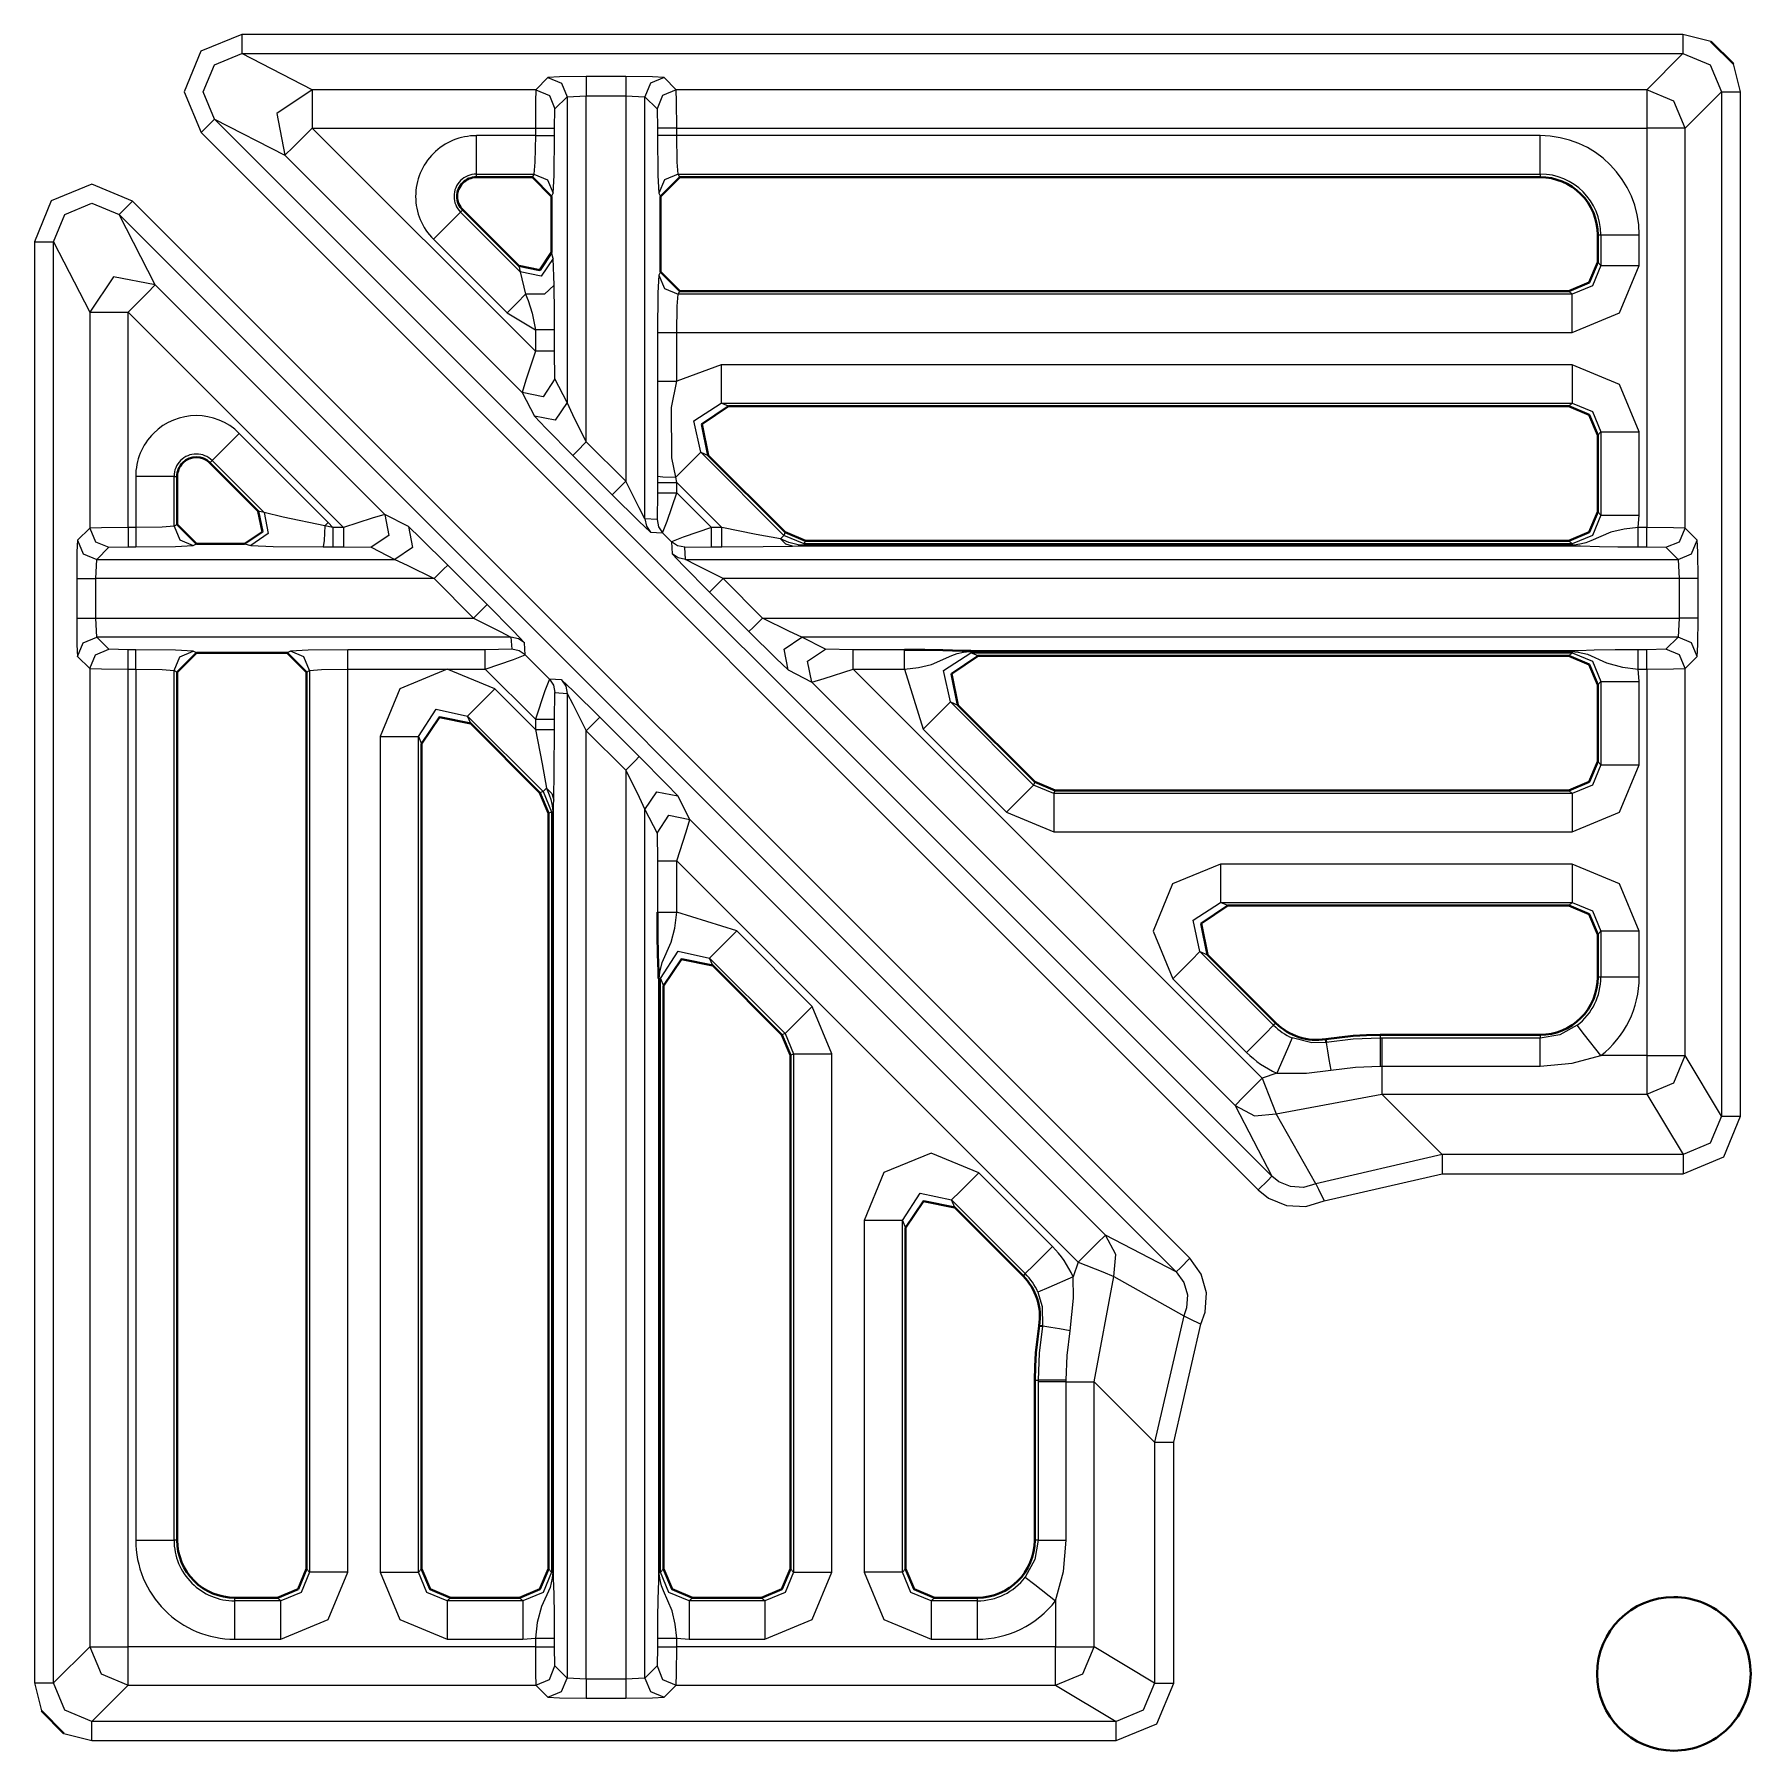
# Model space of a CAD drawing. Header units: millimetres. Extents: x 0 to 2941, y -405 to 1422.
# Drawn here: x 516.38 to 561.07, y 408.69 to 453.38 of the extents above; entities that cross this region are included whole.
import ezdxf

# ---------------------------------------------------------------- set-up
doc = ezdxf.new("R2010")
doc.units = ezdxf.units.MM
doc.layers.add('FINE', color=9, linetype='Continuous')
doc.layers.add('OUTLINE', color=7, linetype='Continuous')

msp = doc.modelspace()

# ---------------------------------------------------------------- linework, layer by layer
at = {"layer": 'FINE', "lineweight": 9}
for p, q in [((560.031, 453.189), (559.304, 453.377)), ((521.78, 452.877), (559.304, 452.877)), ((523.613, 451.933), (521.78, 452.877)), ((559.304, 452.877), (558.36, 451.933)), ((529.752, 452.249), (529.436, 451.933)), ((533.092, 451.933), (532.777, 452.249)), ((560.803, 451.878), (560.616, 452.605)), ((529.436, 451.933), (523.613, 451.933)), ((558.36, 451.933), (533.092, 451.933)), ((559.36, 450.934), (560.304, 451.878)), ((560.304, 451.878), (560.304, 425.213)), ((560.803, 425.213), (560.803, 451.878)), ((529.936, 451.434), (530.252, 451.749)), ((530.252, 451.749), (530.751, 451.775)), ((530.252, 451.749), (530.252, 443.792)), ((530.751, 442.768), (530.751, 451.775)), ((530.751, 451.775), (531.777, 451.775)), ((531.777, 451.775), (532.277, 451.749)), ((531.777, 451.775), (531.777, 441.742)), ((532.277, 451.749), (532.592, 451.434)), ((532.277, 440.766), (532.277, 451.749)), ((532.592, 451.434), (532.605, 450.934)), ((548.599, 423.645), (521.074, 451.17)), ((523.613, 450.934), (529.424, 450.934)), ((529.424, 450.934), (529.424, 450.739)), ((532.605, 450.934), (532.605, 450.739)), ((533.105, 450.934), (558.36, 450.934)), ((533.105, 450.739), (533.105, 450.934)), ((558.36, 450.934), (558.36, 440.533)), ((559.36, 440.521), (559.36, 450.934)), ((520.72, 450.817), (548.246, 423.291)), ((529.424, 450.739), (527.888, 450.739)), ((555.585, 450.739), (533.105, 450.739)), ((527.888, 449.74), (529.386, 449.74)), ((527.888, 449.659), (527.888, 449.74)), ((529.386, 449.74), (529.346, 449.659)), ((533.142, 449.74), (555.585, 449.74)), ((533.183, 449.659), (533.142, 449.74)), ((555.585, 449.74), (555.585, 449.659)), ((532.642, 449.241), (532.683, 449.158)), ((518.587, 448.683), (546.112, 421.158)), ((519.53, 446.851), (518.587, 448.683)), ((546.466, 421.511), (518.94, 449.037)), ((527.477, 448.747), (527.535, 448.805)), ((529.033, 447.191), (527.477, 448.747)), ((516.38, 447.977), (516.38, 410.453)), ((516.88, 447.977), (517.823, 446.144)), ((526.771, 448.041), (528.688, 446.125)), ((528.993, 447.347), (529.033, 447.191)), ((529.886, 447.544), (529.845, 447.701)), ((529.913, 446.85), (529.886, 447.544)), ((529.033, 447.191), (529.171, 446.608)), ((532.683, 447.193), (532.642, 447.111)), ((525.507, 440.874), (519.53, 446.851)), ((533.142, 446.611), (533.183, 446.693)), ((556.417, 446.611), (533.142, 446.611)), ((556.336, 446.693), (556.417, 446.611)), ((517.823, 446.144), (517.823, 440.521)), ((528.688, 446.125), (529.424, 445.686)), ((533.105, 445.613), (556.417, 445.613)), ((533.105, 444.343), (533.105, 445.613)), ((529.936, 444.404), (529.923, 445.124)), ((530.252, 443.792), (529.936, 444.404)), ((529.083, 444.05), (529.398, 443.438)), ((534.455, 443.693), (534.259, 443.774)), ((534.259, 443.774), (556.417, 443.774)), ((556.417, 443.774), (556.336, 443.693)), ((524.032, 440.669), (521.716, 442.986)), ((557.085, 442.944), (557.166, 443.025)), ((557.166, 443.025), (557.166, 440.86)), ((558.165, 440.86), (558.165, 443.025)), ((530.398, 442.415), (531.424, 441.389)), ((531.777, 441.742), (530.751, 442.768)), ((520.952, 442.222), (521.01, 442.28)), ((519.019, 441.869), (519.019, 440.533)), ((532.605, 441.872), (532.605, 441.707)), ((532.605, 441.707), (532.605, 441.442)), ((533.105, 441.707), (533.078, 441.844)), ((533.105, 441.707), (534.279, 440.533)), ((533.105, 441.442), (533.105, 441.707)), ((532.605, 441.442), (532.592, 440.748)), ((524.155, 440.533), (524.032, 440.669)), ((526.119, 440.559), (525.507, 440.874)), ((532.592, 440.748), (532.277, 440.766)), ((557.166, 440.86), (557.085, 440.942)), ((558.134, 440.533), (558.165, 440.86)), ((517.823, 440.521), (517.508, 440.205)), ((519.019, 440.533), (518.823, 440.533)), ((520.099, 440.611), (520.017, 440.571)), ((524.155, 440.533), (523.942, 440.579)), ((524.433, 440.533), (524.155, 440.533)), ((532.423, 440.413), (532.738, 440.395)), ((532.738, 440.395), (532.967, 440.167)), ((535.927, 440.412), (535.894, 440.331)), ((536.423, 440.111), (535.894, 440.331)), ((536.423, 440.111), (536.457, 440.193)), ((558.36, 440.533), (558.134, 440.533)), ((559.675, 440.205), (559.36, 440.521)), ((518.008, 439.705), (518.323, 440.021)), ((518.323, 440.021), (518.823, 440.033)), ((518.823, 440.033), (519.019, 440.033)), ((520.517, 440.071), (520.599, 440.112)), ((521.856, 440.112), (522.013, 440.071)), ((523.897, 440.034), (524.155, 440.033)), ((524.155, 440.033), (524.433, 440.033)), ((524.433, 440.033), (525.153, 440.021)), ((525.153, 440.021), (525.765, 439.705)), ((532.967, 440.167), (532.985, 439.852)), ((533.32, 440.021), (534.014, 440.033)), ((533.338, 439.705), (533.32, 440.021)), ((534.014, 440.033), (534.279, 440.033)), ((536.423, 440.063), (556.417, 440.063)), ((558.134, 440.033), (558.36, 440.033)), ((558.36, 440.033), (558.86, 440.021)), ((558.86, 440.021), (559.175, 439.705)), ((517.982, 439.206), (518.008, 439.705)), ((518.008, 439.705), (525.765, 439.705)), ((528.168, 438.533), (527.143, 439.559)), ((533.338, 439.705), (559.175, 439.705)), ((559.175, 439.705), (559.201, 439.206)), ((526.789, 439.206), (517.982, 439.206)), ((517.982, 438.18), (517.982, 439.206)), ((526.789, 439.206), (527.815, 438.18)), ((533.96, 438.852), (534.986, 437.826)), ((559.201, 439.206), (534.314, 439.206)), ((559.201, 439.206), (559.201, 438.18)), ((559.701, 438.18), (559.701, 439.206)), ((517.982, 438.18), (527.815, 438.18)), ((518.008, 437.68), (517.982, 438.18)), ((528.79, 437.68), (518.008, 437.68)), ((518.323, 437.365), (518.008, 437.68)), ((528.79, 437.68), (528.809, 437.365)), ((529.162, 437.218), (529.144, 437.534)), ((559.175, 437.68), (536.363, 437.68)), ((536.975, 437.365), (536.363, 437.68)), ((559.175, 437.68), (558.86, 437.365)), ((517.508, 437.18), (517.823, 436.865)), ((518.823, 437.352), (518.323, 437.365)), ((519.019, 437.352), (518.823, 437.352)), ((523.046, 437.315), (522.964, 437.274)), ((528.114, 437.352), (524.544, 437.352)), ((528.809, 437.365), (528.114, 437.352)), ((529.79, 436.591), (529.162, 437.218)), ((537.695, 437.352), (536.975, 437.365)), ((539.036, 437.352), (537.695, 437.352)), ((556.417, 437.323), (540.759, 437.323)), ((540.759, 437.306), (556.417, 437.306)), ((540.955, 437.193), (540.759, 437.274)), ((540.759, 437.274), (556.417, 437.274)), ((556.417, 437.274), (556.336, 437.193)), ((558.86, 437.365), (558.36, 437.352)), ((559.36, 436.865), (559.675, 437.18)), ((518.823, 411.397), (518.823, 436.852)), ((520.017, 414.172), (520.017, 436.815)), ((520.017, 436.815), (520.099, 436.774)), ((524.544, 413.34), (524.544, 436.852)), ((524.544, 436.852), (528.114, 436.852)), ((528.114, 436.852), (529.424, 435.543)), ((536.01, 436.827), (536.622, 436.512)), ((537.695, 436.852), (539.036, 436.852)), ((548.351, 426.197), (537.695, 436.852)), ((539.036, 436.852), (539.523, 435.289)), ((558.165, 436.525), (558.134, 436.852)), ((558.134, 436.852), (558.36, 436.852)), ((559.36, 426.786), (559.36, 436.865)), ((529.424, 435.278), (528.368, 436.334)), ((530.105, 436.572), (529.79, 436.591)), ((529.923, 435.543), (529.936, 436.237)), ((529.936, 436.237), (530.252, 436.219)), ((530.252, 436.219), (530.252, 410.582)), ((536.622, 436.512), (547.644, 425.49)), ((557.085, 436.444), (557.166, 436.525)), ((557.166, 436.525), (557.166, 434.36)), ((558.165, 434.36), (558.165, 436.525)), ((540.229, 435.995), (540.425, 435.914)), ((542.394, 433.831), (540.229, 435.995)), ((527.743, 435.431), (527.661, 435.628)), ((527.661, 435.628), (529.626, 433.663)), ((529.424, 435.543), (529.424, 435.278)), ((529.923, 435.278), (529.923, 435.543)), ((532.131, 434.571), (531.105, 435.597)), ((539.523, 435.289), (541.688, 433.125)), ((525.384, 435.099), (525.384, 413.34)), ((526.383, 435.099), (526.464, 434.902)), ((526.383, 413.34), (526.383, 435.099)), ((530.751, 410.556), (530.751, 435.243)), ((530.751, 435.243), (531.777, 434.217)), ((557.166, 434.36), (557.085, 434.442)), ((531.777, 434.217), (531.777, 410.556)), ((542.427, 433.912), (542.394, 433.831)), ((529.626, 433.663), (529.545, 433.63)), ((529.626, 433.663), (529.846, 433.134)), ((542.923, 433.611), (542.394, 433.831)), ((542.923, 433.611), (542.957, 433.693)), ((556.417, 433.611), (542.923, 433.611)), ((556.336, 433.693), (556.417, 433.611)), ((529.878, 433.134), (529.878, 413.34)), ((529.894, 413.34), (529.894, 433.134)), ((532.277, 433.194), (532.592, 432.581)), ((532.277, 410.582), (532.277, 433.194)), ((541.688, 433.125), (542.923, 432.613)), ((532.592, 432.581), (532.605, 431.862)), ((542.923, 432.613), (556.417, 432.613)), ((532.605, 431.862), (532.605, 430.521)), ((556.417, 431.773), (547.259, 431.773)), ((534.668, 430.034), (533.105, 430.521)), ((556.417, 430.774), (556.336, 430.693)), ((536.632, 428.069), (534.668, 430.034)), ((557.085, 429.944), (557.166, 430.025)), ((557.166, 430.025), (557.166, 428.828)), ((546.729, 429.495), (546.926, 429.414)), ((548.647, 427.578), (546.729, 429.495)), ((532.651, 413.34), (532.651, 428.798)), ((532.683, 428.798), (532.764, 428.602)), ((532.683, 413.34), (532.683, 428.798)), ((546.023, 428.789), (547.941, 426.871)), ((557.166, 428.828), (557.085, 428.828)), ((537.144, 426.834), (536.632, 428.069)), ((535.926, 427.363), (536.146, 426.834)), ((548.704, 427.635), (548.647, 427.578)), ((551.424, 427.328), (551.424, 427.242)), ((551.462, 427.242), (551.424, 427.242)), ((555.585, 427.242), (551.462, 427.242)), ((555.585, 427.328), (555.585, 427.242)), ((536.064, 426.8), (536.146, 426.834)), ((537.144, 413.34), (537.144, 426.834)), ((560.304, 425.213), (559.36, 426.786)), ((548.726, 426.334), (548.351, 426.197)), ((551.422, 426.515), (551.462, 426.515)), ((551.462, 426.515), (555.585, 426.515)), ((547.644, 425.49), (548.599, 423.645)), ((548.716, 425.267), (551.462, 425.787)), ((558.36, 425.787), (559.305, 424.213)), ((559.305, 424.213), (553.037, 424.213)), ((549.965, 423.003), (553.037, 423.713)), ((553.037, 423.713), (559.305, 423.713)), ((540.343, 422.832), (540.262, 423.028)), ((540.262, 423.028), (542.179, 421.11)), ((537.984, 422.498), (537.984, 413.34)), ((538.983, 422.498), (539.064, 422.302)), ((538.983, 413.34), (538.983, 422.498)), ((546.112, 421.158), (544.267, 422.113)), ((542.179, 421.11), (542.122, 421.053)), ((543.97, 418.295), (544.489, 421.04)), ((544.489, 421.04), (546.305, 420.011)), ((546.305, 420.011), (545.544, 416.72)), ((542.429, 418.333), (542.515, 418.333)), ((542.515, 418.333), (542.515, 418.295)), ((542.515, 418.295), (542.515, 414.172)), ((543.242, 418.295), (543.242, 418.335)), ((543.97, 418.295), (545.544, 416.72)), ((545.544, 416.72), (545.544, 410.452)), ((520.099, 414.172), (520.017, 414.172)), ((542.515, 414.172), (542.429, 414.172)), ((523.546, 413.34), (523.464, 413.421)), ((526.464, 413.421), (526.383, 413.34)), ((532.764, 413.421), (532.683, 413.34)), ((539.064, 413.421), (538.983, 413.34)), ((521.599, 412.591), (521.599, 412.672)), ((522.797, 412.591), (521.599, 412.591)), ((522.715, 412.672), (522.797, 412.591)), ((527.132, 412.591), (527.213, 412.672)), ((529.097, 412.591), (527.132, 412.591)), ((529.015, 412.672), (529.097, 412.591)), ((535.315, 412.672), (535.397, 412.591)), ((539.732, 412.591), (539.813, 412.672)), ((540.929, 412.591), (539.732, 412.591)), ((540.929, 412.672), (540.929, 412.591)), ((542.971, 412.595), (542.971, 411.397)), ((521.599, 411.592), (522.797, 411.592)), ((527.132, 411.592), (529.097, 411.592)), ((529.097, 411.592), (529.424, 411.623)), ((529.424, 411.623), (529.424, 411.397)), ((529.923, 411.397), (529.923, 411.623)), ((533.105, 411.397), (533.105, 411.623)), ((533.105, 411.623), (533.432, 411.592)), ((533.432, 411.592), (535.397, 411.592)), ((539.732, 411.592), (540.929, 411.592)), ((529.424, 411.397), (518.823, 411.397)), ((529.936, 410.897), (529.923, 411.397)), ((542.971, 411.397), (533.105, 411.397)), ((530.252, 410.582), (529.936, 410.897)), ((532.592, 410.897), (532.277, 410.582)), ((516.38, 410.453), (516.568, 409.726)), ((517.879, 409.453), (518.823, 410.397)), ((518.823, 410.397), (529.436, 410.397)), ((530.751, 410.556), (530.252, 410.582)), ((531.777, 410.556), (530.751, 410.556)), ((532.277, 410.582), (531.777, 410.556)), ((532.777, 410.082), (533.092, 410.397)), ((533.092, 410.397), (542.971, 410.397)), ((542.971, 410.397), (544.544, 409.453)), ((544.544, 409.453), (517.879, 409.453)), ((517.152, 409.141), (517.879, 408.954))]:
    msp.add_line(p, q, dxfattribs=at)
for points in [[(559.304, 453.377), (521.78, 453.377), (520.719, 452.938), (520.28, 451.878), (520.72, 450.817)], [(521.78, 453.377), (521.78, 453.028), (521.78, 452.877)], [(559.304, 453.377), (559.304, 453.028), (559.304, 452.877)], [(521.074, 451.17), (520.779, 451.878), (521.072, 452.585), (521.78, 452.877)], [(559.304, 452.877), (560.011, 452.585), (560.304, 451.878)], [(531.777, 452.275), (530.751, 452.275), (530.054, 452.267), (529.752, 452.249)], [(529.752, 452.249), (530.105, 452.102), (530.252, 451.749)], [(530.751, 452.275), (530.751, 452.123), (530.751, 451.775)], [(531.777, 452.275), (531.777, 452.123), (531.777, 451.775)], [(532.777, 452.249), (532.475, 452.267), (531.777, 452.275)], [(532.777, 452.249), (532.424, 452.102), (532.277, 451.749)], [(523.613, 451.933), (522.691, 451.316), (522.906, 450.227)], [(523.613, 451.933), (523.613, 451.632), (523.613, 450.934)], [(529.436, 451.933), (529.427, 451.632), (529.424, 450.934)], [(529.436, 451.933), (529.79, 451.787), (529.936, 451.434)], [(533.092, 451.933), (532.739, 451.787), (532.592, 451.434)], [(533.105, 450.934), (533.101, 451.632), (533.092, 451.933)], [(559.36, 450.934), (559.067, 451.641), (558.36, 451.933)], [(558.36, 451.933), (558.36, 451.632), (558.36, 450.934)], [(560.304, 451.878), (560.455, 451.878), (560.803, 451.878)], [(529.923, 450.739), (529.923, 450.934), (529.936, 451.434)], [(520.72, 450.817), (520.968, 451.065), (521.074, 451.17)], [(521.074, 451.17), (522.906, 450.227), (529.083, 444.05)], [(522.906, 450.227), (523.118, 450.438), (523.613, 450.934)], [(529.424, 445.686), (529.424, 445.124), (523.613, 450.934)], [(529.424, 450.934), (529.773, 450.934), (529.923, 450.934)], [(533.105, 450.934), (532.756, 450.934), (532.605, 450.934)], [(559.36, 450.934), (559.058, 450.934), (558.36, 450.934)], [(527.888, 449.74), (527.888, 450.05), (527.888, 450.739)], [(529.424, 450.739), (529.413, 450.05), (529.386, 449.74)], [(529.424, 450.739), (529.773, 450.739), (529.923, 450.739)], [(529.845, 449.158), (529.886, 449.241), (529.913, 449.706), (529.923, 450.739)], [(533.105, 450.739), (532.756, 450.739), (532.605, 450.739)], [(532.605, 450.739), (532.616, 449.706), (532.642, 449.241)], [(533.142, 449.74), (533.116, 450.05), (533.105, 450.739)], [(555.585, 449.74), (555.585, 450.05), (555.585, 450.739)], [(529.386, 449.74), (529.74, 449.593), (529.886, 449.241)], [(533.142, 449.74), (532.789, 449.593), (532.642, 449.241)], [(518.94, 449.037), (517.879, 449.477), (516.819, 449.038), (516.38, 447.977)], [(516.88, 447.977), (517.172, 448.685), (517.879, 448.978), (518.587, 448.683)], [(518.587, 448.683), (518.692, 448.789), (518.94, 449.037)], [(526.771, 448.041), (527.258, 448.528), (527.477, 448.747)], [(516.38, 447.977), (516.729, 447.977), (516.88, 447.977)], [(517.823, 411.397), (516.88, 410.453), (516.88, 447.977)], [(557.085, 448.158), (557.166, 448.158), (557.166, 447.36), (557.085, 447.442)], [(557.166, 448.158), (557.476, 448.158), (558.165, 448.158)], [(529.886, 447.544), (529.577, 447.085), (529.033, 447.191)], [(557.166, 447.36), (556.948, 446.829), (556.417, 446.611)], [(556.417, 445.613), (557.653, 446.124), (558.165, 447.36)], [(557.166, 447.36), (557.476, 447.36), (558.165, 447.36)], [(519.53, 446.851), (518.441, 447.066), (517.823, 446.144)], [(532.642, 447.111), (532.616, 446.645), (532.605, 445.613)], [(532.642, 447.111), (532.789, 446.758), (533.142, 446.611)], [(519.53, 446.851), (519.319, 446.639), (518.823, 446.144)], [(528.688, 446.125), (528.948, 446.385), (529.171, 446.608)], [(529.913, 446.85), (529.662, 446.616), (529.171, 446.608)], [(529.171, 446.608), (529.235, 446.445), (529.342, 446.115), (529.424, 445.686)], [(529.923, 445.124), (529.923, 445.686), (529.921, 446.284), (529.916, 446.686), (529.913, 446.85)], [(533.105, 445.613), (533.116, 446.301), (533.142, 446.611)], [(556.417, 445.613), (556.417, 446.301), (556.417, 446.611)], [(517.823, 446.144), (518.125, 446.144), (518.823, 446.144)], [(518.823, 440.533), (518.823, 446.144), (524.433, 440.533)], [(529.923, 445.686), (529.773, 445.686), (529.424, 445.686)], [(532.605, 445.613), (532.756, 445.613), (533.105, 445.613)], [(532.605, 445.613), (532.605, 444.343), (532.607, 443.593), (532.607, 442.425), (532.605, 441.872)], [(529.424, 445.124), (529.18, 444.376), (529.083, 444.05)], [(529.923, 445.124), (529.773, 445.124), (529.424, 445.124)], [(556.417, 444.773), (534.259, 444.773), (533.105, 444.343)], [(534.259, 444.773), (534.259, 444.084), (534.259, 443.774)], [(556.417, 444.773), (556.417, 444.084), (556.417, 443.774)], [(558.165, 443.025), (557.653, 444.261), (556.417, 444.773)], [(529.936, 444.404), (529.628, 443.943), (529.083, 444.05)], [(532.605, 444.343), (532.756, 444.343), (533.105, 444.343)], [(533.078, 441.844), (532.974, 442.355), (532.967, 443.663), (533.105, 444.343)], [(530.252, 443.792), (529.943, 443.33), (529.398, 443.438)], [(530.751, 442.768), (530.402, 443.473), (530.252, 443.792)], [(533.729, 442.495), (533.554, 443.317), (534.259, 443.774)], [(556.417, 443.774), (556.948, 443.556), (557.166, 443.025)], [(529.398, 443.438), (529.7, 443.119), (530.398, 442.415)], [(521.01, 442.28), (521.229, 442.499), (521.716, 442.986)], [(557.166, 443.025), (557.476, 443.025), (558.165, 443.025)], [(530.751, 442.768), (530.504, 442.52), (530.398, 442.415)], [(533.078, 441.844), (533.529, 442.296), (533.729, 442.495)], [(535.894, 440.331), (533.729, 442.495), (533.925, 442.414)], [(521.01, 442.28), (522.366, 440.924), (522.21, 440.964)], [(520.017, 441.869), (519.707, 441.869), (519.019, 441.869)], [(520.017, 440.571), (520.017, 441.869), (520.099, 441.869)], [(531.777, 441.742), (531.529, 441.494), (531.424, 441.389)], [(532.277, 440.766), (532.126, 441.051), (531.777, 441.742)], [(532.605, 441.872), (532.746, 441.853), (533.078, 441.844)], [(532.605, 441.707), (532.756, 441.707), (533.105, 441.707)], [(531.424, 441.389), (532.122, 440.698), (532.423, 440.413)], [(532.605, 441.442), (532.756, 441.442), (533.105, 441.442)], [(532.738, 440.395), (532.853, 440.703), (533.105, 441.442)], [(534.279, 440.533), (534.014, 440.533), (533.105, 441.442)], [(522.366, 440.924), (522.472, 440.38), (522.013, 440.071)], [(523.942, 440.579), (522.859, 440.805), (522.366, 440.924)], [(523.942, 440.579), (523.987, 440.624), (524.032, 440.669)], [(525.507, 440.874), (525.18, 440.777), (524.433, 440.533)], [(525.507, 440.874), (525.614, 440.329), (525.153, 440.021)], [(532.277, 440.766), (532.315, 440.575), (532.423, 440.413)], [(532.592, 440.748), (532.63, 440.557), (532.738, 440.395)], [(557.166, 440.86), (556.948, 440.329), (556.417, 440.111)], [(557.166, 440.86), (557.476, 440.86), (558.165, 440.86)], [(517.508, 440.205), (517.49, 439.903), (517.483, 439.206)], [(517.508, 440.205), (517.655, 439.852), (518.008, 439.705)], [(518.823, 440.533), (518.125, 440.53), (517.823, 440.521)], [(517.823, 440.521), (517.97, 440.167), (518.323, 440.021)], [(518.823, 440.533), (518.823, 440.184), (518.823, 440.033)], [(520.017, 440.571), (519.707, 440.544), (519.019, 440.533)], [(519.019, 440.533), (519.019, 440.184), (519.019, 440.033)], [(520.017, 440.571), (520.164, 440.217), (520.517, 440.071)], [(523.942, 440.579), (523.93, 440.201), (523.897, 440.034)], [(524.155, 440.533), (524.155, 440.184), (524.155, 440.033)], [(524.433, 440.533), (524.433, 440.184), (524.433, 440.033)], [(526.119, 440.559), (526.227, 440.014), (525.765, 439.705)], [(527.143, 439.559), (526.438, 440.257), (526.119, 440.559)], [(534.014, 440.533), (533.275, 440.282), (532.967, 440.167)], [(534.014, 440.033), (534.014, 440.184), (534.014, 440.533)], [(534.279, 440.033), (534.279, 440.184), (534.279, 440.533)], [(535.807, 440.244), (535.173, 440.359), (534.279, 440.533)], [(535.807, 440.244), (535.868, 440.304), (535.894, 440.331)], [(536.117, 440.054), (535.945, 440.105), (535.807, 440.244)], [(536.423, 440.079), (536.353, 440.081), (536.267, 440.09), (536.028, 440.15), (535.807, 440.244)], [(558.134, 440.533), (557.77, 440.49), (557.427, 440.412), (556.909, 440.188), (556.772, 440.137), (556.666, 440.108), (556.52, 440.084), (556.45, 440.08), (556.417, 440.079), (536.423, 440.079)], [(556.336, 440.193), (556.417, 440.111), (536.423, 440.111)], [(558.134, 440.033), (558.134, 440.184), (558.134, 440.533)], [(558.36, 440.033), (558.36, 440.184), (558.36, 440.533)], [(559.36, 440.521), (559.058, 440.53), (558.36, 440.533)], [(558.86, 440.021), (559.213, 440.167), (559.36, 440.521)], [(559.175, 439.705), (559.529, 439.852), (559.675, 440.205)], [(559.701, 439.206), (559.693, 439.903), (559.675, 440.205)], [(519.019, 440.033), (520.051, 440.044), (520.517, 440.071)], [(522.013, 440.071), (522.6, 440.046), (523.897, 440.034)], [(533.32, 440.021), (533.129, 440.058), (532.967, 440.167)], [(533.338, 439.705), (533.147, 439.743), (532.985, 439.852)], [(532.985, 439.852), (533.269, 439.55), (533.96, 438.852)], [(534.279, 440.033), (535.353, 440.039), (536.117, 440.054)], [(536.117, 440.054), (536.256, 440.059), (536.363, 440.062), (536.396, 440.063), (536.423, 440.063)], [(536.423, 440.111), (536.423, 440.101), (536.423, 440.079)], [(536.423, 440.063), (536.423, 440.068), (536.423, 440.079)], [(556.417, 440.111), (556.417, 440.101), (556.417, 440.079)], [(556.417, 440.063), (556.417, 440.068), (556.417, 440.079)], [(556.417, 440.063), (556.43, 440.063), (556.457, 440.062), (556.516, 440.061), (556.565, 440.059), (556.639, 440.057), (557.133, 440.043), (557.604, 440.036), (558.134, 440.033)], [(525.765, 439.705), (526.084, 439.555), (526.789, 439.206)], [(527.143, 439.559), (527.037, 439.453), (526.789, 439.206)], [(534.314, 439.206), (533.623, 439.555), (533.338, 439.705)], [(517.483, 439.206), (517.634, 439.206), (517.982, 439.206)], [(517.483, 439.206), (517.483, 438.18), (517.49, 437.482), (517.508, 437.18)], [(534.314, 439.206), (534.066, 438.958), (533.96, 438.852)], [(536.363, 437.68), (536.044, 437.831), (535.34, 438.18), (534.314, 439.206)], [(559.701, 439.206), (559.55, 439.206), (559.201, 439.206)], [(528.168, 438.533), (528.063, 438.428), (527.815, 438.18)], [(529.144, 437.534), (528.859, 437.835), (528.168, 438.533)], [(517.483, 438.18), (517.634, 438.18), (517.982, 438.18)], [(527.815, 438.18), (528.506, 437.831), (528.79, 437.68)], [(535.34, 438.18), (535.092, 437.932), (534.986, 437.826)], [(535.34, 438.18), (559.201, 438.18), (559.175, 437.68)], [(559.701, 438.18), (559.55, 438.18), (559.201, 438.18)], [(559.675, 437.18), (559.693, 437.482), (559.701, 438.18)], [(517.508, 437.18), (517.655, 437.534), (518.008, 437.68)], [(529.144, 437.534), (528.982, 437.642), (528.79, 437.68)], [(534.986, 437.826), (535.691, 437.129), (536.01, 436.827)], [(536.01, 436.827), (535.902, 437.371), (536.363, 437.68)], [(559.675, 437.18), (559.529, 437.534), (559.175, 437.68)], [(517.823, 436.865), (517.97, 437.218), (518.323, 437.365)], [(518.823, 436.852), (518.823, 437.201), (518.823, 437.352)], [(519.019, 436.852), (519.019, 437.201), (519.019, 437.352)], [(520.599, 437.274), (520.517, 437.315), (520.051, 437.341), (519.019, 437.352)], [(520.017, 436.815), (520.164, 437.168), (520.517, 437.315)], [(524.544, 437.352), (523.512, 437.341), (523.046, 437.315)], [(523.546, 436.815), (523.399, 437.168), (523.046, 437.315)], [(524.544, 436.852), (524.544, 437.201), (524.544, 437.352)], [(528.114, 436.852), (528.114, 437.201), (528.114, 437.352)], [(528.114, 436.852), (528.854, 437.104), (529.162, 437.218)], [(529.162, 437.218), (529, 437.327), (528.809, 437.365)], [(536.622, 436.512), (536.514, 437.056), (536.975, 437.365)], [(537.695, 436.852), (537.695, 437.201), (537.695, 437.352)], [(539.036, 436.852), (539.036, 437.201), (539.036, 437.352)], [(539.036, 436.852), (539.399, 436.895), (539.741, 436.972), (540.269, 437.202), (540.408, 437.253), (540.568, 437.29), (540.649, 437.301), (540.722, 437.306), (540.759, 437.306)], [(540.229, 435.995), (540.054, 436.817), (540.759, 437.274)], [(540.759, 437.306), (540.759, 437.318), (540.759, 437.323)], [(540.759, 437.306), (540.759, 437.285), (540.759, 437.274)], [(558.36, 437.352), (558.134, 437.352), (557.542, 437.349), (556.994, 437.34), (556.586, 437.327), (556.478, 437.324), (556.444, 437.323), (556.417, 437.323)], [(556.417, 437.306), (556.417, 437.318), (556.417, 437.323)], [(556.417, 437.306), (556.417, 437.285), (556.417, 437.274)], [(556.417, 437.306), (556.488, 437.304), (556.574, 437.295), (556.814, 437.235), (557.314, 437.014), (557.727, 436.902), (558.134, 436.852)], [(556.417, 437.274), (556.948, 437.056), (557.166, 436.525)], [(558.134, 436.852), (558.134, 437.201), (558.134, 437.352)], [(558.36, 436.852), (558.36, 437.201), (558.36, 437.352)], [(559.36, 436.865), (559.213, 437.218), (558.86, 437.365)], [(517.823, 436.865), (517.823, 411.397), (518.125, 411.397), (518.823, 411.397)], [(517.823, 436.865), (518.125, 436.856), (518.823, 436.852)], [(519.019, 436.852), (519.707, 436.841), (520.017, 436.815)], [(523.464, 436.774), (523.546, 436.815), (523.546, 413.34)], [(523.546, 436.815), (523.856, 436.841), (524.544, 436.852)], [(528.368, 436.334), (527.129, 436.851), (525.895, 436.34), (525.384, 435.099)], [(536.622, 436.512), (536.948, 436.608), (537.695, 436.852)], [(558.36, 436.852), (558.36, 426.786), (557.162, 426.786)], [(558.36, 436.852), (559.058, 436.856), (559.36, 436.865)], [(528.368, 436.334), (527.881, 435.847), (527.661, 435.628)], [(529.79, 436.591), (529.675, 436.282), (529.424, 435.543)], [(529.79, 436.591), (529.898, 436.428), (529.936, 436.237)], [(530.105, 436.572), (530.214, 436.41), (530.252, 436.219)], [(531.105, 435.597), (530.407, 436.288), (530.105, 436.572)], [(530.252, 436.219), (530.402, 435.934), (530.751, 435.243)], [(557.166, 436.525), (557.476, 436.525), (558.165, 436.525)], [(526.383, 435.099), (526.84, 435.803), (527.661, 435.628)], [(539.523, 435.289), (540.01, 435.776), (540.229, 435.995)], [(529.424, 435.543), (529.773, 435.543), (529.923, 435.543)], [(529.424, 435.278), (529.773, 435.278), (529.923, 435.278)], [(529.424, 435.278), (529.598, 434.384), (529.713, 433.75)], [(529.903, 433.44), (529.918, 434.205), (529.923, 435.278)], [(531.105, 435.597), (530.999, 435.491), (530.751, 435.243)], [(525.384, 435.099), (526.073, 435.099), (526.383, 435.099)], [(532.131, 434.571), (532.025, 434.465), (531.777, 434.217)], [(533.13, 433.547), (532.828, 433.866), (532.131, 434.571)], [(557.166, 434.36), (556.948, 433.829), (556.417, 433.611)], [(556.417, 432.613), (557.653, 433.124), (558.165, 434.36)], [(557.166, 434.36), (557.476, 434.36), (558.165, 434.36)], [(531.777, 434.217), (532.126, 433.513), (532.277, 433.194)], [(529.713, 433.75), (529.653, 433.689), (529.626, 433.663)], [(529.713, 433.75), (529.851, 433.612), (529.903, 433.44)], [(529.713, 433.75), (529.787, 433.581), (529.831, 433.455), (529.865, 433.3), (529.874, 433.224), (529.878, 433.155), (529.878, 433.134)], [(532.277, 433.194), (532.586, 433.655), (533.13, 433.547)], [(544.267, 422.113), (533.446, 432.935), (533.13, 433.547)], [(541.688, 433.125), (542.174, 433.611), (542.394, 433.831)], [(542.923, 433.611), (542.923, 433.301), (542.923, 432.613)], [(556.417, 433.611), (556.417, 433.301), (556.417, 432.613)], [(529.764, 433.1), (529.846, 433.134), (529.846, 413.34), (529.764, 413.421)], [(529.846, 433.134), (529.856, 433.134), (529.878, 433.134)], [(529.878, 433.134), (529.889, 433.134), (529.894, 433.134)], [(529.894, 433.134), (529.894, 433.142), (529.895, 433.168), (529.895, 433.198), (529.897, 433.265), (529.899, 433.329), (529.903, 433.44)], [(532.592, 432.581), (532.901, 433.043), (533.446, 432.935)], [(533.105, 431.862), (533.349, 432.609), (533.446, 432.935)], [(532.605, 431.862), (532.756, 431.862), (533.105, 431.862)], [(533.105, 430.521), (533.105, 431.862), (543.56, 421.406)], [(547.259, 431.773), (546.017, 431.262), (545.506, 430.028), (546.023, 428.789)], [(547.259, 431.773), (547.259, 431.084), (547.259, 430.774)], [(556.417, 431.773), (556.417, 431.084), (556.417, 430.774)], [(558.165, 430.025), (557.653, 431.261), (556.417, 431.773)], [(532.605, 430.521), (532.756, 430.521), (533.105, 430.521)], [(532.651, 428.798), (532.653, 428.87), (532.662, 428.96), (532.725, 429.21), (532.958, 429.739), (533.053, 430.104), (533.105, 430.521)], [(546.729, 429.495), (546.554, 430.317), (547.259, 430.774)], [(547.455, 430.693), (547.259, 430.774), (556.417, 430.774)], [(556.417, 430.774), (556.948, 430.556), (557.166, 430.025)], [(534.668, 430.034), (534.181, 429.547), (533.961, 429.328)], [(558.165, 430.025), (557.476, 430.025), (557.166, 430.025)], [(532.683, 428.798), (533.14, 429.503), (533.961, 429.328)], [(546.729, 429.495), (546.51, 429.276), (546.023, 428.789)], [(534.043, 429.132), (533.961, 429.328), (535.926, 427.363), (535.845, 427.329)], [(532.634, 428.798), (532.634, 413.34), (532.634, 413.327), (532.634, 413.3), (532.633, 413.241), (532.631, 413.192), (532.628, 413.118), (532.614, 412.624), (532.608, 412.153), (532.605, 411.623)], [(532.634, 428.798), (532.639, 428.798), (532.651, 428.798)], [(532.651, 428.798), (532.672, 428.798), (532.683, 428.798)], [(558.165, 428.828), (557.476, 428.828), (557.166, 428.828)], [(536.632, 428.069), (536.146, 427.583), (535.926, 427.363)], [(548.647, 427.578), (548.427, 427.358), (547.941, 426.871)], [(549.128, 427.248), (549.004, 426.964), (548.726, 426.334)], [(550.015, 427.131), (549.637, 427.117), (549.128, 427.248)], [(551.424, 427.242), (550.718, 427.213), (550.016, 427.127)], [(551.424, 427.242), (551.423, 427.025), (551.422, 426.515)], [(551.462, 427.242), (551.462, 427.025), (551.462, 426.515)], [(556.552, 427.576), (556.097, 427.329), (555.585, 427.242)], [(555.585, 426.515), (555.585, 427.025), (555.585, 427.242)], [(557.162, 426.786), (556.742, 427.331), (556.552, 427.576)], [(536.146, 426.834), (536.146, 413.34), (536.064, 413.421)], [(536.146, 426.834), (536.456, 426.834), (537.144, 426.834)], [(550.017, 427.131), (550.027, 427.067), (550.051, 426.915), (550.087, 426.689), (550.132, 426.41)], [(555.585, 426.515), (556.421, 426.586), (557.162, 426.786)], [(558.36, 426.786), (558.36, 426.095), (558.36, 425.787)], [(558.36, 425.787), (559.067, 426.08), (559.36, 426.786)], [(558.36, 426.786), (559.058, 426.786), (559.36, 426.786)], [(548.726, 426.334), (549.505, 426.334), (550.134, 426.41)], [(550.134, 426.408), (550.778, 426.487), (551.422, 426.515)], [(551.462, 426.515), (551.462, 426.002), (551.462, 425.787)], [(547.644, 425.49), (547.855, 425.701), (548.351, 426.197)], [(548.351, 426.197), (548.602, 425.557), (548.716, 425.267)], [(547.644, 425.49), (548.147, 425.218), (548.716, 425.267)], [(553.037, 424.213), (551.462, 425.787), (558.36, 425.787)], [(553.037, 424.213), (549.746, 423.452), (548.716, 425.267)], [(560.304, 425.213), (560.011, 424.505), (559.305, 424.213)], [(559.305, 423.713), (560.365, 424.152), (560.803, 425.213)], [(560.304, 425.213), (560.455, 425.213), (560.803, 425.213)], [(542.885, 421.816), (540.968, 423.734), (539.729, 424.251), (538.495, 423.74), (537.984, 422.498)], [(553.037, 424.213), (553.037, 424.059), (553.037, 423.713)], [(559.305, 424.213), (559.305, 424.059), (559.305, 423.713)], [(540.968, 423.734), (540.481, 423.247), (540.262, 423.028)], [(548.246, 423.291), (548.494, 423.539), (548.599, 423.645)], [(549.746, 423.452), (549.424, 423.357), (549.089, 423.375), (548.778, 423.502), (548.599, 423.645)], [(538.983, 422.498), (539.44, 423.203), (540.262, 423.028)], [(548.246, 423.291), (548.514, 423.078), (548.98, 422.888), (549.483, 422.862), (549.965, 423.003)], [(549.746, 423.452), (549.815, 423.312), (549.965, 423.003)], [(538.983, 422.498), (538.673, 422.498), (537.984, 422.498)], [(543.56, 421.406), (544.056, 421.902), (544.267, 422.113)], [(544.489, 421.04), (544.538, 421.61), (544.267, 422.113)], [(542.885, 421.816), (542.399, 421.33), (542.179, 421.11)], [(543.56, 421.406), (544.2, 421.155), (544.489, 421.04)], [(546.112, 421.158), (546.218, 421.263), (546.466, 421.511)], [(546.754, 419.792), (546.867, 420.111), (546.897, 420.615), (546.758, 421.1), (546.466, 421.511)], [(543.423, 421.031), (542.793, 420.753), (542.509, 420.628)], [(543.347, 419.624), (543.436, 420.471), (543.423, 421.031)], [(546.112, 421.158), (546.307, 420.883), (546.4, 420.56), (546.381, 420.224), (546.305, 420.011)], [(542.509, 420.628), (542.622, 420.258), (542.626, 419.742)], [(542.63, 419.741), (542.544, 419.039), (542.515, 418.333)], [(543.347, 419.625), (543.068, 419.67), (542.842, 419.706), (542.69, 419.731), (542.626, 419.74)], [(543.242, 418.335), (543.269, 418.979), (543.349, 419.623)], [(546.044, 410.452), (546.044, 416.72), (546.754, 419.792)], [(546.305, 420.011), (546.445, 419.942), (546.754, 419.792)], [(543.242, 418.335), (542.732, 418.334), (542.515, 418.333)], [(543.242, 418.295), (542.732, 418.295), (542.515, 418.295)], [(542.971, 412.595), (543.174, 413.352), (543.242, 414.172), (543.242, 418.295)], [(543.242, 418.295), (543.754, 418.295), (543.97, 418.295)], [(545.544, 410.452), (543.97, 411.397), (543.97, 418.295)], [(545.544, 416.72), (545.698, 416.72), (546.044, 416.72)], [(519.019, 414.172), (519.707, 414.172), (520.017, 414.172)], [(542.515, 414.172), (542.431, 413.669), (542.181, 413.205)], [(542.515, 414.172), (542.732, 414.172), (543.242, 414.172)], [(523.546, 413.34), (523.327, 412.809), (522.797, 412.591)], [(522.797, 411.592), (524.033, 412.104), (524.544, 413.34)], [(524.544, 413.34), (523.856, 413.34), (523.546, 413.34)], [(525.384, 413.34), (526.073, 413.34), (526.383, 413.34)], [(525.384, 413.34), (525.896, 412.104), (527.132, 411.592)], [(527.132, 412.591), (526.601, 412.809), (526.383, 413.34)], [(529.846, 413.34), (529.628, 412.809), (529.097, 412.591)], [(529.878, 413.34), (529.875, 413.27), (529.866, 413.183), (529.807, 412.943), (529.585, 412.444), (529.474, 412.03), (529.424, 411.623)], [(529.846, 413.34), (529.856, 413.34), (529.878, 413.34)], [(529.878, 413.34), (529.889, 413.34), (529.894, 413.34)], [(529.923, 411.623), (529.92, 412.215), (529.911, 412.763), (529.898, 413.171), (529.895, 413.278), (529.894, 413.313), (529.894, 413.34)], [(532.634, 413.34), (532.639, 413.34), (532.651, 413.34)], [(532.651, 413.34), (532.672, 413.34), (532.683, 413.34)], [(533.105, 411.623), (533.062, 411.987), (532.984, 412.33), (532.759, 412.848), (532.708, 412.985), (532.679, 413.091), (532.656, 413.237), (532.651, 413.307), (532.651, 413.34)], [(533.432, 412.591), (532.901, 412.809), (532.683, 413.34)], [(536.146, 413.34), (535.928, 412.809), (535.397, 412.591)], [(535.397, 411.592), (536.633, 412.104), (537.144, 413.34)], [(536.146, 413.34), (536.456, 413.34), (537.144, 413.34)], [(538.983, 413.34), (538.673, 413.34), (537.984, 413.34)], [(537.984, 413.34), (538.496, 412.104), (539.732, 411.592)], [(539.732, 412.591), (539.201, 412.809), (538.983, 413.34)], [(542.181, 413.205), (542.426, 413.016), (542.971, 412.595)], [(521.599, 411.592), (521.599, 412.281), (521.599, 412.591)], [(522.797, 411.592), (522.797, 412.281), (522.797, 412.591)], [(527.132, 412.591), (527.132, 412.281), (527.132, 411.592)], [(529.097, 412.591), (529.097, 412.281), (529.097, 411.592)], [(535.397, 412.591), (533.432, 412.591), (533.513, 412.672)], [(533.432, 412.591), (533.432, 412.281), (533.432, 411.592)], [(535.397, 412.591), (535.397, 412.281), (535.397, 411.592)], [(539.732, 412.591), (539.732, 412.281), (539.732, 411.592)], [(540.929, 412.591), (540.929, 412.281), (540.929, 411.592)], [(529.424, 411.623), (529.773, 411.623), (529.923, 411.623)], [(532.605, 411.623), (532.605, 411.397), (532.592, 410.897)], [(532.605, 411.623), (532.756, 411.623), (533.105, 411.623)], [(517.823, 411.397), (518.116, 410.69), (518.823, 410.397)], [(518.823, 410.397), (518.823, 410.699), (518.823, 411.397)], [(529.424, 411.397), (529.773, 411.397), (529.923, 411.397)], [(529.424, 411.397), (529.427, 410.699), (529.436, 410.397)], [(532.605, 411.397), (532.756, 411.397), (533.105, 411.397)], [(533.092, 410.397), (533.101, 410.699), (533.105, 411.397)], [(542.971, 411.397), (543.662, 411.397), (543.97, 411.397)], [(542.971, 410.397), (543.677, 410.691), (543.97, 411.397)], [(542.971, 410.397), (542.971, 410.699), (542.971, 411.397)], [(529.436, 410.397), (529.79, 410.544), (529.936, 410.897)], [(532.592, 410.897), (532.739, 410.544), (533.092, 410.397)], [(516.38, 410.453), (516.729, 410.453), (516.88, 410.453)], [(517.879, 409.453), (517.172, 409.746), (516.88, 410.453)], [(517.879, 408.954), (544.544, 408.954), (545.605, 409.392), (546.044, 410.452)], [(529.436, 410.397), (529.752, 410.082), (530.054, 410.064), (530.751, 410.056)], [(529.752, 410.082), (530.105, 410.228), (530.252, 410.582)], [(530.751, 410.556), (530.751, 410.207), (530.751, 410.056)], [(531.777, 410.556), (531.777, 410.207), (531.777, 410.056)], [(532.277, 410.582), (532.424, 410.228), (532.777, 410.082)], [(545.544, 410.452), (545.252, 409.746), (544.544, 409.453)], [(545.544, 410.452), (545.698, 410.452), (546.044, 410.452)], [(530.751, 410.056), (531.777, 410.056), (532.475, 410.064), (532.777, 410.082)], [(517.879, 408.954), (517.879, 409.302), (517.879, 409.453)], [(544.544, 408.954), (544.544, 409.302), (544.544, 409.453)]]:
    msp.add_lwpolyline(points, dxfattribs=at)
for points in [[(527.888, 450.738, 0.41423), (526.308, 449.158, 0.198969), (526.771, 448.041)], [(558.165, 447.36), (558.165, 448.158, 0.414184), (555.585, 450.739)], [(527.888, 449.74, 0.414214), (527.307, 449.158, 0.198994), (527.477, 448.747)], [(557.166, 448.158, 0.414182), (555.585, 449.74)], [(521.716, 442.986, 0.414193), (519.481, 442.986, 0.198837), (519.019, 441.869)], [(521.01, 442.28, 0.414325), (520.187, 442.28, 0.198703), (520.017, 441.869)], [(518.823, 436.852), (519.019, 436.852), (519.019, 414.172, 0.414238), (521.599, 411.592)], [(557.162, 426.786, 0.232232), (558.165, 428.828), (558.165, 430.025)], [(556.552, 427.576, 0.232312), (557.166, 428.828)], [(548.647, 427.578, 0.093304), (549.128, 427.248)], [(547.941, 426.871, 0.09308), (548.726, 426.334)], [(543.56, 421.406), (543.423, 421.031, 0.093192), (542.885, 421.816)], [(542.509, 420.629, 0.093205), (542.179, 421.11)], [(520.017, 414.172, 0.414237), (521.599, 412.591)], [(540.929, 412.591, 0.23222), (542.181, 413.205)], [(540.929, 411.592, 0.232231), (542.971, 412.595)]]:
    msp.add_lwpolyline(points, format="xyb", dxfattribs=at)
at = {"layer": 'OUTLINE', "lineweight": 40}
for p, q in [((560.031, 453.189), (560.616, 452.605)), ((527.888, 449.659), (529.346, 449.659)), ((529.346, 449.659), (529.845, 449.158)), ((532.683, 449.158), (533.183, 449.659)), ((533.183, 449.659), (555.585, 449.659)), ((529.845, 449.158), (529.845, 447.701)), ((532.683, 449.158), (532.683, 447.193)), ((527.535, 448.805), (528.993, 447.347)), ((533.183, 446.693), (532.683, 447.193)), ((533.183, 446.693), (556.336, 446.693)), ((534.455, 443.693), (556.336, 443.693)), ((557.085, 442.944), (557.085, 440.942)), ((533.925, 442.414), (535.927, 440.412)), ((520.099, 440.611), (520.099, 441.869)), ((520.599, 440.112), (520.099, 440.611)), ((536.457, 440.193), (535.927, 440.412)), ((536.457, 440.193), (556.336, 440.193)), ((520.599, 440.112), (521.856, 440.112)), ((520.099, 436.774), (520.599, 437.274)), ((540.955, 437.193), (556.336, 437.193)), ((520.099, 414.172), (520.099, 436.774)), ((523.464, 413.421), (523.464, 436.774)), ((557.085, 436.444), (557.085, 434.442)), ((540.425, 435.914), (542.427, 433.912)), ((527.743, 435.431), (529.545, 433.63)), ((526.464, 413.421), (526.464, 434.902)), ((542.957, 433.693), (542.427, 433.912)), ((529.545, 433.63), (529.764, 433.1)), ((542.957, 433.693), (556.336, 433.693)), ((529.764, 413.421), (529.764, 433.1)), ((547.455, 430.693), (556.336, 430.693)), ((557.085, 429.944), (557.085, 428.828)), ((550.015, 427.131), (550.002, 427.215)), ((555.585, 427.328), (551.424, 427.328)), ((536.064, 413.421), (536.064, 426.8)), ((540.343, 422.832), (542.122, 421.053)), ((539.064, 413.421), (539.064, 422.302)), ((542.542, 419.755), (542.626, 419.742)), ((542.429, 418.333), (542.429, 414.172)), ((521.599, 412.672), (522.715, 412.672)), ((527.213, 412.672), (529.015, 412.672)), ((533.513, 412.672), (535.315, 412.672)), ((539.813, 412.672), (540.929, 412.672)), ((517.152, 409.141), (516.568, 409.726))]:
    msp.add_line(p, q, dxfattribs=at)
for points in [[(527.888, 449.658, 0.414289), (527.388, 449.158, 0.198974), (527.535, 448.805)], [(557.085, 448.158, 0.414214), (555.585, 449.658)], [(520.952, 442.222, 0.413955), (520.245, 442.222, 0.199299), (520.099, 441.869)], [(546.926, 429.414), (548.704, 427.635, 0.240556), (550.002, 427.215)], [(555.585, 427.328, 0.414214), (557.085, 428.828)], [(542.542, 419.755, 0.240498), (542.122, 421.053)], [(520.099, 414.172, 0.414214), (521.599, 412.672)], [(540.929, 412.672, 0.414205), (542.429, 414.172)]]:
    msp.add_lwpolyline(points, format="xyb", dxfattribs=at)
for points in [[(557.085, 448.158), (557.085, 447.442), (556.865, 446.912), (556.336, 446.693)], [(529.845, 447.701), (529.537, 447.238), (528.993, 447.347)], [(533.925, 442.414), (533.761, 443.231), (534.455, 443.693)], [(556.336, 443.693), (556.865, 443.474), (557.085, 442.944)], [(520.952, 442.222), (522.21, 440.964), (522.319, 440.42), (521.856, 440.112)], [(557.085, 440.942), (556.865, 440.412), (556.336, 440.193)], [(520.599, 437.274), (522.964, 437.274), (523.464, 436.774)], [(540.759, 437.323), (540.744, 437.323), (540.715, 437.323), (540.681, 437.324), (540.609, 437.326), (540.534, 437.329), (540.035, 437.343), (539.565, 437.35), (539.036, 437.352)], [(540.425, 435.914), (540.261, 436.731), (540.955, 437.193)], [(556.336, 437.193), (556.865, 436.973), (557.085, 436.444)], [(526.464, 434.902), (526.926, 435.596), (527.743, 435.431)], [(557.085, 434.442), (556.865, 433.912), (556.336, 433.693)], [(532.605, 430.521), (532.608, 429.914), (532.616, 429.426), (532.63, 428.98), (532.634, 428.864), (532.634, 428.827), (532.634, 428.798)], [(546.926, 429.414), (546.761, 430.231), (547.455, 430.693)], [(556.336, 430.693), (556.865, 430.473), (557.085, 429.944)], [(532.764, 413.421), (532.764, 428.602), (533.226, 429.296), (534.043, 429.132)], [(534.043, 429.132), (535.845, 427.329), (536.064, 426.8)], [(551.424, 427.328), (551.068, 427.32), (550.713, 427.298), (550.357, 427.262), (550.002, 427.211)], [(539.064, 422.302), (539.526, 422.996), (540.343, 422.832)], [(542.546, 419.755), (542.495, 419.403), (542.459, 419.049), (542.437, 418.692), (542.429, 418.333)], [(523.464, 413.421), (523.245, 412.892), (522.715, 412.672)], [(527.213, 412.672), (526.684, 412.892), (526.464, 413.421)], [(529.764, 413.421), (529.545, 412.892), (529.015, 412.672)], [(533.513, 412.672), (532.984, 412.892), (532.764, 413.421)], [(536.064, 413.421), (535.845, 412.892), (535.315, 412.672)], [(539.813, 412.672), (539.283, 412.892), (539.064, 413.421)]]:
    msp.add_lwpolyline(points, dxfattribs=at)
msp.add_lwpolyline([(561.067, 410.691, 0.414226), (559.067, 412.69, 0.414201), (557.067, 410.691, 0.414176), (559.067, 408.69, 0.414251)], format="xyb", close=True, dxfattribs=at)

doc.saveas('drawing.dxf')
